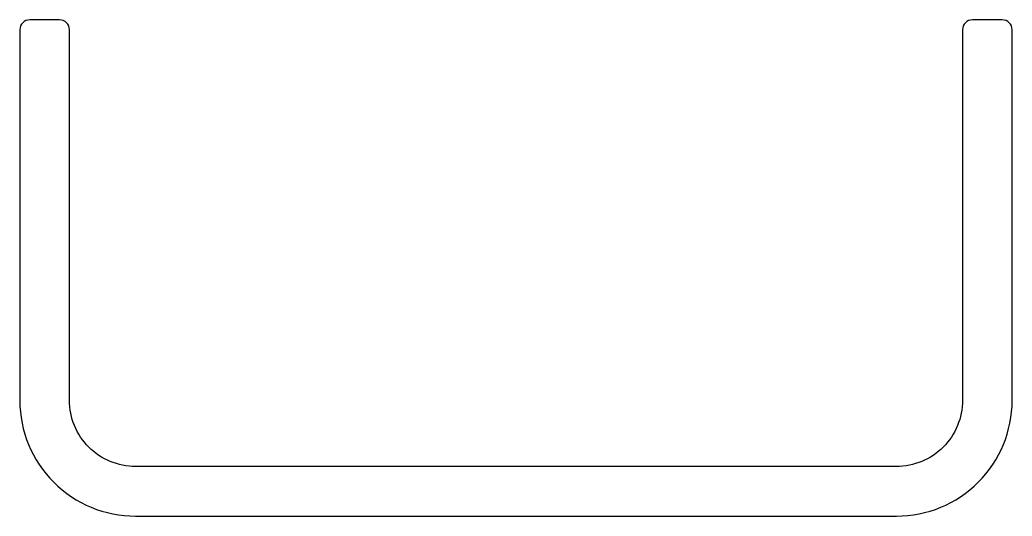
# Model space of a CAD drawing. Extents: x 143 to 173, y 211.9 to 226.9.
import ezdxf

# ---------------------------------------------------------------- set-up
doc = ezdxf.new("R2010")
doc.units = 0
doc.header["$LTSCALE"] = 15
doc.layers.add('KALIN_CIZGI', color=7, linetype='CONTINUOUS')

msp = doc.modelspace()

# ---------------------------------------------------------------- linework, layer by layer
at = {"layer": 'KALIN_CIZGI', "ltscale": 0.2}
msp.add_lwpolyline([(144.459, 215.388), (144.459, 226.588, 0.414214), (144.159, 226.888), (143.259, 226.888, 0.414214), (142.959, 226.588), (142.959, 215.388, 0.414214), (146.459, 211.888), (169.459, 211.888, 0.414214), (172.959, 215.388), (172.959, 226.588, 0.414214), (172.659, 226.888), (171.759, 226.888, 0.414214), (171.459, 226.588), (171.459, 215.388, -0.414214), (169.459, 213.388), (146.459, 213.388, -0.414214)], format="xyb", close=True, dxfattribs=at)

doc.saveas('drawing.dxf')
